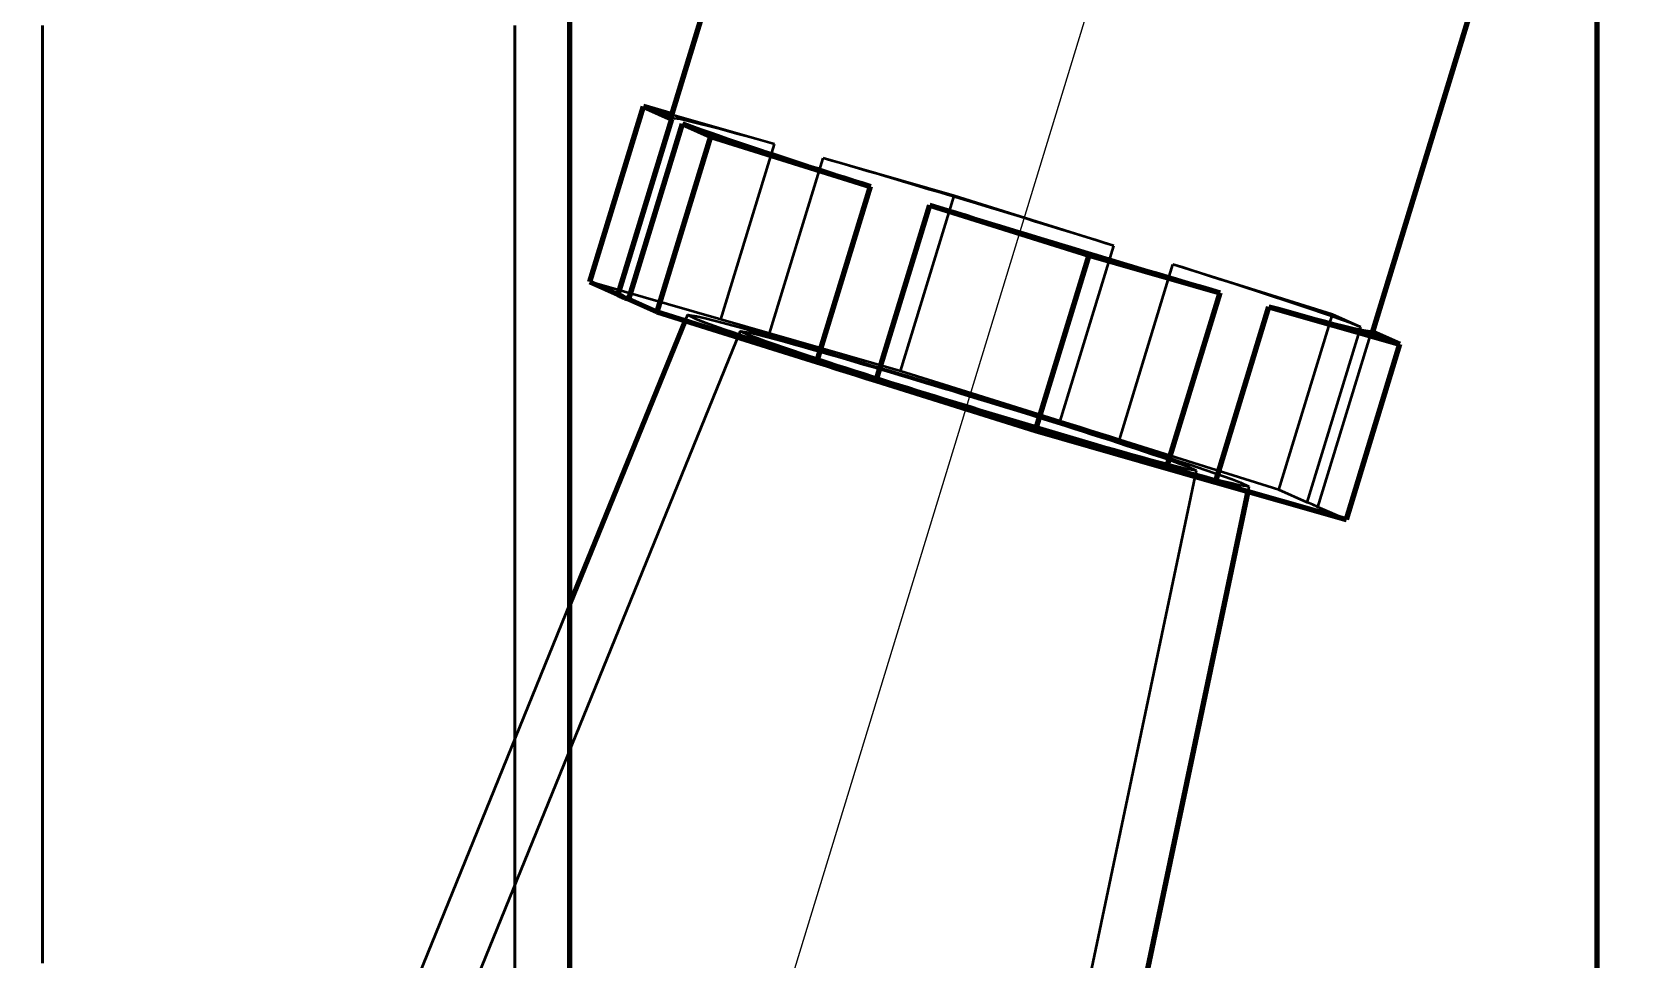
# Model space of a CAD drawing. Header units: millimetres. Extents: x 0 to 2382, y 0 to 420.
# Drawn here: x 128.47 to 137.24, y 233.08 to 238.13 of the extents above; entities that cross this region are included whole.
import ezdxf

# ---------------------------------------------------------------- set-up
doc = ezdxf.new("R2010")
doc.units = ezdxf.units.MM
doc.linetypes.add('IRAM-E-TRAZOS', pattern=[5, 4, -1])
doc.linetypes.add('IRAM-F-TRAZO-PUNTO', pattern=[20, 15, -2, 1, -2])
for name, color, linetype, lineweight in [('01-VISIBLE', 7, 'CONTINUOUS', 70), ('02-OCULTA', 4, 'IRAM-E-TRAZOS', 35), ('03-EJE', 1, 'IRAM-F-TRAZO-PUNTO', 18), ('04-COTA', 3, 'CONTINUOUS', 18)]:
    doc.layers.add(name, color=color, linetype=linetype, lineweight=lineweight)
doc.styles.add('ISO3098', font='isocpeur.ttf')
doc.dimstyles.new('FLAMA-IRAM', dxfattribs={"dimtxt": 3.5, "dimasz": 3.5, "dimexe": 2, "dimexo": 1.5, "dimgap": 1, "dimtad": 1, "dimdec": 1, "dimtxsty": 'ISO3098', "dimblk": 'IRAM_FLECHA', "dimblk1": 'IRAM_FLECHA', "dimblk2": 'IRAM_FLECHA', "dimcen": 2.5, "dimclrd": 256, "dimclre": 256, "dimclrt": 256, "dimazin": 3, "dimtfac": 1, "dimtmove": 0, "dimatfit": 3, "dimlwd": 18, "dimlwe": 18})

# ---------------------------------------------------------------- blocks, each defined once
blk = doc.blocks.new('IRAM_FLECHA')
blk.add_solid([(0, 0), (-1, 0.125), (-1, -0.125)])

msp = doc.modelspace()

# ---------------------------------------------------------------- linework, layer by layer
at = {"layer": '01-VISIBLE'}
for p, q in [((137, 231.5875), (137, 255.7992)), ((135.7753, 236.4896), (136.8219, 239.9131)), ((131.95, 237.6591), (132.2261, 238.562)), ((131.5083, 236.766), (131.8006, 237.722)), ((131.8006, 237.722), (131.9558, 237.6537)), ((131.9557, 237.6776), (131.8006, 237.722)), ((131.6635, 236.6976), (131.9558, 237.6537)), ((131.7212, 236.6722), (132.0135, 237.6283)), ((131.8764, 236.6038), (132.1687, 237.5599)), ((132.0135, 237.6283), (132.1687, 237.5599)), ((132.1687, 237.5599), (133.0381, 237.2868)), ((132.7458, 236.3307), (133.0381, 237.2868)), ((133.069, 236.2292), (133.3613, 237.1853)), ((133.3613, 237.1853), (134.2307, 236.9122)), ((133.9384, 235.9561), (134.2307, 236.9122)), ((134.2307, 236.9122), (134.9449, 236.7075)), ((131.5083, 236.766), (131.6635, 236.6976)), ((131.7212, 236.6722), (131.8764, 236.6038)), ((134.6526, 235.7514), (134.9449, 236.7075)), ((131.8764, 236.6038), (132.7458, 236.3307)), ((134.9182, 235.6753), (135.2105, 236.6314)), ((135.2105, 236.6314), (135.9247, 236.4267)), ((132.0281, 236.5562), (131.4, 235.0128)), ((135.6324, 235.4706), (135.9247, 236.4267)), ((135.9247, 236.4267), (135.776, 236.4922)), ((133.069, 236.2292), (133.9384, 235.9561)), ((133.9384, 235.9561), (134.6526, 235.7514)), ((135.095, 235.6246), (134.2475, 231.5875)), ((134.9182, 235.6753), (135.6324, 235.4706))]:
    msp.add_line(p, q, dxfattribs=at)
for points in [[(131.4, 233), (131.4, 233.1), (131.4, 233.2), (131.4, 233.3), (131.4, 233.4), (131.4, 233.5), (131.4, 233.6), (131.4, 233.7), (131.4, 233.8), (131.4, 233.9), (131.4, 234), (131.4, 234.1), (131.4, 234.2), (131.4, 234.3), (131.4, 234.4), (131.4, 234.5), (131.4, 234.6), (131.4, 234.7), (131.4, 234.8), (131.4, 234.9), (131.4, 235), (131.4, 235.1), (131.4, 235.2), (131.4, 235.3), (131.4, 235.4), (131.4, 235.5), (131.4, 235.6), (131.4, 235.7), (131.4, 235.8), (131.4, 235.9), (131.4, 236), (131.4, 236.1), (131.4, 236.2), (131.4, 236.3), (131.4, 236.4), (131.4, 236.5), (131.4, 236.6), (131.4, 236.7), (131.4, 236.8), (131.4, 236.9), (131.4, 237), (131.4, 237.1), (131.4, 237.2), (131.4, 237.3), (131.4, 237.4), (131.4, 237.5), (131.4, 237.6), (131.4, 237.7), (131.4, 237.8), (131.4, 237.9), (131.4, 238), (131.4, 238.1), (131.4, 238.2)], [(131.95, 237.6591), (131.9504, 237.6579), (131.9513, 237.6568), (131.9524, 237.656), (131.9535, 237.6552), (131.9546, 237.6544), (131.9558, 237.6537)], [(132.0135, 237.6283), (132.0616, 237.61), (132.1099, 237.5925), (132.1584, 237.5753), (132.207, 237.5584), (132.2556, 237.5417), (132.3043, 237.5252), (132.3531, 237.5088), (132.4019, 237.4925), (132.4507, 237.4763), (132.4995, 237.4602), (132.5484, 237.4442), (132.5973, 237.4282), (132.6462, 237.4123), (132.6951, 237.3965), (132.7441, 237.3807), (132.7931, 237.3649), (132.842, 237.3492), (132.891, 237.3336), (132.94, 237.3179), (132.989, 237.3024), (133.0381, 237.2868)], [(133.3613, 237.1853), (133.4092, 237.1704), (133.457, 237.1555), (133.5049, 237.1407), (133.5528, 237.1258), (133.6007, 237.111), (133.6486, 237.0963), (133.6965, 237.0815), (133.7444, 237.0668), (133.7923, 237.0521), (133.8403, 237.0374), (133.8882, 237.0228), (133.9361, 237.0082), (133.9841, 236.9936), (134.0321, 236.979), (134.08, 236.9644), (134.128, 236.9499), (134.176, 236.9354), (134.224, 236.9209), (134.272, 236.9065), (134.32, 236.8921), (134.368, 236.8777), (134.416, 236.8633), (134.4641, 236.849), (134.5121, 236.8347), (134.5602, 236.8204), (134.6082, 236.8062), (134.6563, 236.792), (134.7044, 236.7778), (134.7525, 236.7637), (134.8006, 236.7496), (134.8487, 236.7355), (134.8968, 236.7215), (134.9449, 236.7075)], [(131.6635, 236.6976), (131.6728, 236.6927), (131.6823, 236.6882), (131.692, 236.684), (131.7017, 236.68), (131.7114, 236.676), (131.7212, 236.6722)], [(135.2105, 236.6314), (135.2615, 236.617), (135.3126, 236.6027), (135.3637, 236.5885), (135.4149, 236.5745), (135.4661, 236.5605), (135.5173, 236.5468), (135.5686, 236.5333), (135.62, 236.5201), (135.6715, 236.5074), (135.7233, 236.4957), (135.7753, 236.4896)], [(132.7458, 236.3307), (132.7996, 236.3137), (132.8535, 236.2967), (132.9073, 236.2798), (132.9612, 236.2629), (133.0151, 236.246), (133.069, 236.2292)], [(134.6526, 235.7514), (134.6968, 235.7386), (134.7411, 235.7259), (134.7853, 235.7132), (134.8296, 235.7005), (134.8739, 235.6879), (134.9182, 235.6753)]]:
    msp.add_lwpolyline(points, dxfattribs=at)
at = {"layer": '02-OCULTA'}
for p, q in [((132.5148, 237.5173), (131.9557, 237.6776)), ((132.2225, 236.5613), (132.5148, 237.5173)), ((132.4881, 236.4851), (132.7804, 237.4412)), ((133.4946, 237.2365), (132.7804, 237.4412)), ((133.2023, 236.2804), (133.4946, 237.2365)), ((134.364, 236.9635), (133.4946, 237.2365)), ((134.0717, 236.0074), (134.364, 236.9635)), ((134.3949, 235.9058), (134.6872, 236.8619)), ((135.5566, 236.5889), (134.6872, 236.8619)), ((132.2225, 236.5613), (131.5083, 236.766)), ((132.0403, 236.5861), (132.0281, 236.5562)), ((135.2643, 235.6328), (135.5566, 236.5889)), ((135.7118, 236.5205), (135.5566, 236.5889)), ((132.3272, 236.4984), (124.7597, 217.9029)), ((135.4195, 235.5644), (135.7118, 236.5205)), ((135.4772, 235.539), (135.7695, 236.4951)), ((135.776, 236.4922), (135.7695, 236.4951)), ((133.2023, 236.2804), (132.4881, 236.4851)), ((134.0717, 236.0074), (133.2023, 236.2804)), ((135.2643, 235.6328), (134.3949, 235.9058)), ((134.8136, 235.7383), (130.6888, 216.0902)), ((135.1004, 235.6506), (135.095, 235.6246)), ((135.4195, 235.5644), (135.2643, 235.6328)), ((135.6324, 235.4706), (135.4772, 235.539)), ((131.4, 235.0128), (125.4, 220.269))]:
    msp.add_line(p, q, dxfattribs=at)
for points in [[(128.525, 233.053), (128.525, 233.124), (128.525, 233.195), (128.525, 233.266), (128.525, 233.337), (128.525, 233.408), (128.525, 233.479), (128.525, 233.55), (128.525, 233.621), (128.525, 233.692), (128.525, 233.763), (128.525, 233.834), (128.525, 233.905), (128.525, 233.976), (128.525, 234.047), (128.525, 234.118), (128.525, 234.189), (128.525, 234.26), (128.525, 234.331), (128.525, 234.402), (128.525, 234.473), (128.525, 234.544), (128.525, 234.615), (128.525, 234.686), (128.525, 234.757), (128.525, 234.828), (128.525, 234.899), (128.525, 234.97), (128.525, 235.041), (128.525, 235.112), (128.525, 235.183), (128.525, 235.254), (128.525, 235.325), (128.525, 235.396), (128.525, 235.467), (128.525, 235.538), (128.525, 235.609), (128.525, 235.68), (128.525, 235.751), (128.525, 235.822), (128.525, 235.893), (128.525, 235.964), (128.525, 236.035), (128.525, 236.106), (128.525, 236.177), (128.525, 236.248), (128.525, 236.319), (128.525, 236.39), (128.525, 236.461), (128.525, 236.532), (128.525, 236.603), (128.525, 236.674), (128.525, 236.745), (128.525, 236.816), (128.525, 236.887), (128.525, 236.958), (128.525, 237.029), (128.525, 237.1), (128.525, 237.171), (128.525, 237.242), (128.525, 237.313), (128.525, 237.384), (128.525, 237.455), (128.525, 237.526), (128.525, 237.597), (128.525, 237.668), (128.525, 237.739), (128.525, 237.81), (128.525, 237.881), (128.525, 237.952), (128.525, 238.023), (128.525, 238.094), (128.525, 238.165)], [(128.525, 238.165), (128.525, 238.094), (128.525, 238.023), (128.525, 237.952), (128.525, 237.881), (128.525, 237.81), (128.525, 237.739), (128.525, 237.668), (128.525, 237.597), (128.525, 237.526), (128.525, 237.455), (128.525, 237.384), (128.525, 237.313), (128.525, 237.242), (128.525, 237.171), (128.525, 237.1), (128.525, 237.029), (128.525, 236.958), (128.525, 236.887), (128.525, 236.816), (128.525, 236.745), (128.525, 236.674), (128.525, 236.603), (128.525, 236.532), (128.525, 236.461), (128.525, 236.39), (128.525, 236.319), (128.525, 236.248), (128.525, 236.177), (128.525, 236.106), (128.525, 236.035), (128.525, 235.964), (128.525, 235.893), (128.525, 235.822), (128.525, 235.751), (128.525, 235.68), (128.525, 235.609), (128.525, 235.538), (128.525, 235.467), (128.525, 235.396), (128.525, 235.325), (128.525, 235.254), (128.525, 235.183), (128.525, 235.112), (128.525, 235.041), (128.525, 234.97), (128.525, 234.899), (128.525, 234.828), (128.525, 234.757), (128.525, 234.686), (128.525, 234.615), (128.525, 234.544), (128.525, 234.473), (128.525, 234.402), (128.525, 234.331), (128.525, 234.26), (128.525, 234.189), (128.525, 234.118), (128.525, 234.047), (128.525, 233.976), (128.525, 233.905), (128.525, 233.834), (128.525, 233.763), (128.525, 233.692), (128.525, 233.621), (128.525, 233.55), (128.525, 233.479), (128.525, 233.408), (128.525, 233.337), (128.525, 233.266), (128.525, 233.195), (128.525, 233.124), (128.525, 233.053)], [(131.1, 233.053), (131.1, 233.124), (131.1, 233.195), (131.1, 233.266), (131.1, 233.337), (131.1, 233.408), (131.1, 233.479), (131.1, 233.55), (131.1, 233.621), (131.1, 233.692), (131.1, 233.763), (131.1, 233.834), (131.1, 233.905), (131.1, 233.976), (131.1, 234.047), (131.1, 234.118), (131.1, 234.189), (131.1, 234.26), (131.1, 234.331), (131.1, 234.402), (131.1, 234.473), (131.1, 234.544), (131.1, 234.615), (131.1, 234.686), (131.1, 234.757), (131.1, 234.828), (131.1, 234.899), (131.1, 234.97), (131.1, 235.041), (131.1, 235.112), (131.1, 235.183), (131.1, 235.254), (131.1, 235.325), (131.1, 235.396), (131.1, 235.467), (131.1, 235.538), (131.1, 235.609), (131.1, 235.68), (131.1, 235.751), (131.1, 235.822), (131.1, 235.893), (131.1, 235.964), (131.1, 236.035), (131.1, 236.106), (131.1, 236.177), (131.1, 236.248), (131.1, 236.319), (131.1, 236.39), (131.1, 236.461), (131.1, 236.532), (131.1, 236.603), (131.1, 236.674), (131.1, 236.745), (131.1, 236.816), (131.1, 236.887), (131.1, 236.958), (131.1, 237.029), (131.1, 237.1), (131.1, 237.171), (131.1, 237.242), (131.1, 237.313), (131.1, 237.384), (131.1, 237.455), (131.1, 237.526), (131.1, 237.597), (131.1, 237.668), (131.1, 237.739), (131.1, 237.81), (131.1, 237.881), (131.1, 237.952), (131.1, 238.023), (131.1, 238.094), (131.1, 238.165)], [(131.1, 238.165), (131.1, 238.094), (131.1, 238.023), (131.1, 237.952), (131.1, 237.881), (131.1, 237.81), (131.1, 237.739), (131.1, 237.668), (131.1, 237.597), (131.1, 237.526), (131.1, 237.455), (131.1, 237.384), (131.1, 237.313), (131.1, 237.242), (131.1, 237.171), (131.1, 237.1), (131.1, 237.029), (131.1, 236.958), (131.1, 236.887), (131.1, 236.816), (131.1, 236.745), (131.1, 236.674), (131.1, 236.603), (131.1, 236.532), (131.1, 236.461), (131.1, 236.39), (131.1, 236.319), (131.1, 236.248), (131.1, 236.177), (131.1, 236.106), (131.1, 236.035), (131.1, 235.964), (131.1, 235.893), (131.1, 235.822), (131.1, 235.751), (131.1, 235.68), (131.1, 235.609), (131.1, 235.538), (131.1, 235.467), (131.1, 235.396), (131.1, 235.325), (131.1, 235.254), (131.1, 235.183), (131.1, 235.112), (131.1, 235.041), (131.1, 234.97), (131.1, 234.899), (131.1, 234.828), (131.1, 234.757), (131.1, 234.686), (131.1, 234.615), (131.1, 234.544), (131.1, 234.473), (131.1, 234.402), (131.1, 234.331), (131.1, 234.26), (131.1, 234.189), (131.1, 234.118), (131.1, 234.047), (131.1, 233.976), (131.1, 233.905), (131.1, 233.834), (131.1, 233.763), (131.1, 233.692), (131.1, 233.621), (131.1, 233.55), (131.1, 233.479), (131.1, 233.408), (131.1, 233.337), (131.1, 233.266), (131.1, 233.195), (131.1, 233.124), (131.1, 233.053)], [(131.4, 238.2), (131.4, 238.1), (131.4, 238), (131.4, 237.9), (131.4, 237.8), (131.4, 237.7), (131.4, 237.6), (131.4, 237.5), (131.4, 237.4), (131.4, 237.3), (131.4, 237.2), (131.4, 237.1), (131.4, 237), (131.4, 236.9), (131.4, 236.8), (131.4, 236.7), (131.4, 236.6), (131.4, 236.5), (131.4, 236.4), (131.4, 236.3), (131.4, 236.2), (131.4, 236.1), (131.4, 236), (131.4, 235.9), (131.4, 235.8), (131.4, 235.7), (131.4, 235.6), (131.4, 235.5), (131.4, 235.4), (131.4, 235.3), (131.4, 235.2), (131.4, 235.1), (131.4, 235), (131.4, 234.9), (131.4, 234.8), (131.4, 234.7), (131.4, 234.6), (131.4, 234.5), (131.4, 234.4), (131.4, 234.3), (131.4, 234.2), (131.4, 234.1), (131.4, 234), (131.4, 233.9), (131.4, 233.8), (131.4, 233.7), (131.4, 233.6), (131.4, 233.5), (131.4, 233.4), (131.4, 233.3), (131.4, 233.2), (131.4, 233.1), (131.4, 233)], [(131.1, 233.024), (131.1, 233.096), (131.1, 233.168), (131.1, 233.24), (131.1, 233.312), (131.1, 233.384), (131.1, 233.456), (131.1, 233.528), (131.1, 233.6), (131.1, 233.672), (131.1, 233.744), (131.1, 233.816), (131.1, 233.888), (131.1, 233.96), (131.1, 234.032), (131.1, 234.104), (131.1, 234.176), (131.1, 234.248), (131.1, 234.32), (131.1, 234.392), (131.1, 234.464), (131.1, 234.536), (131.1, 234.608), (131.1, 234.68), (131.1, 234.752), (131.1, 234.824), (131.1, 234.896), (131.1, 234.968), (131.1, 235.04), (131.1, 235.112), (131.1, 235.184), (131.1, 235.256), (131.1, 235.328), (131.1, 235.4), (131.1, 235.472), (131.1, 235.544), (131.1, 235.616), (131.1, 235.688), (131.1, 235.76), (131.1, 235.832), (131.1, 235.904), (131.1, 235.976), (131.1, 236.048), (131.1, 236.12), (131.1, 236.192), (131.1, 236.264), (131.1, 236.336), (131.1, 236.408), (131.1, 236.48), (131.1, 236.552), (131.1, 236.624), (131.1, 236.696), (131.1, 236.768), (131.1, 236.84), (131.1, 236.912), (131.1, 236.984), (131.1, 237.056), (131.1, 237.128), (131.1, 237.2), (131.1, 237.272), (131.1, 237.344), (131.1, 237.416), (131.1, 237.488), (131.1, 237.56), (131.1, 237.632), (131.1, 237.704), (131.1, 237.776), (131.1, 237.848), (131.1, 237.92), (131.1, 237.992), (131.1, 238.064), (131.1, 238.136)], [(131.1, 238.136), (131.1, 238.064), (131.1, 237.992), (131.1, 237.92), (131.1, 237.848), (131.1, 237.776), (131.1, 237.704), (131.1, 237.632), (131.1, 237.56), (131.1, 237.488), (131.1, 237.416), (131.1, 237.344), (131.1, 237.272), (131.1, 237.2), (131.1, 237.128), (131.1, 237.056), (131.1, 236.984), (131.1, 236.912), (131.1, 236.84), (131.1, 236.768), (131.1, 236.696), (131.1, 236.624), (131.1, 236.552), (131.1, 236.48), (131.1, 236.408), (131.1, 236.336), (131.1, 236.264), (131.1, 236.192), (131.1, 236.12), (131.1, 236.048), (131.1, 235.976), (131.1, 235.904), (131.1, 235.832), (131.1, 235.76), (131.1, 235.688), (131.1, 235.616), (131.1, 235.544), (131.1, 235.472), (131.1, 235.4), (131.1, 235.328), (131.1, 235.256), (131.1, 235.184), (131.1, 235.112), (131.1, 235.04), (131.1, 234.968), (131.1, 234.896), (131.1, 234.824), (131.1, 234.752), (131.1, 234.68), (131.1, 234.608), (131.1, 234.536), (131.1, 234.464), (131.1, 234.392), (131.1, 234.32), (131.1, 234.248), (131.1, 234.176), (131.1, 234.104), (131.1, 234.032), (131.1, 233.96), (131.1, 233.888), (131.1, 233.816), (131.1, 233.744), (131.1, 233.672), (131.1, 233.6), (131.1, 233.528), (131.1, 233.456), (131.1, 233.384), (131.1, 233.312), (131.1, 233.24), (131.1, 233.168), (131.1, 233.096), (131.1, 233.024)], [(131.4, 233.024), (131.4, 233.096), (131.4, 233.168), (131.4, 233.24), (131.4, 233.312), (131.4, 233.384), (131.4, 233.456), (131.4, 233.528), (131.4, 233.6), (131.4, 233.672), (131.4, 233.744), (131.4, 233.816), (131.4, 233.888), (131.4, 233.96), (131.4, 234.032), (131.4, 234.104), (131.4, 234.176), (131.4, 234.248), (131.4, 234.32), (131.4, 234.392), (131.4, 234.464), (131.4, 234.536), (131.4, 234.608), (131.4, 234.68), (131.4, 234.752), (131.4, 234.824), (131.4, 234.896), (131.4, 234.968), (131.4, 235.04), (131.4, 235.112), (131.4, 235.184), (131.4, 235.256), (131.4, 235.328), (131.4, 235.4), (131.4, 235.472), (131.4, 235.544), (131.4, 235.616), (131.4, 235.688), (131.4, 235.76), (131.4, 235.832), (131.4, 235.904), (131.4, 235.976), (131.4, 236.048), (131.4, 236.12), (131.4, 236.192), (131.4, 236.264), (131.4, 236.336), (131.4, 236.408), (131.4, 236.48), (131.4, 236.552), (131.4, 236.624), (131.4, 236.696), (131.4, 236.768), (131.4, 236.84), (131.4, 236.912), (131.4, 236.984), (131.4, 237.056), (131.4, 237.128), (131.4, 237.2), (131.4, 237.272), (131.4, 237.344), (131.4, 237.416), (131.4, 237.488), (131.4, 237.56), (131.4, 237.632), (131.4, 237.704), (131.4, 237.776), (131.4, 237.848), (131.4, 237.92), (131.4, 237.992), (131.4, 238.064), (131.4, 238.136)], [(131.4, 238.136), (131.4, 238.064), (131.4, 237.992), (131.4, 237.92), (131.4, 237.848), (131.4, 237.776), (131.4, 237.704), (131.4, 237.632), (131.4, 237.56), (131.4, 237.488), (131.4, 237.416), (131.4, 237.344), (131.4, 237.272), (131.4, 237.2), (131.4, 237.128), (131.4, 237.056), (131.4, 236.984), (131.4, 236.912), (131.4, 236.84), (131.4, 236.768), (131.4, 236.696), (131.4, 236.624), (131.4, 236.552), (131.4, 236.48), (131.4, 236.408), (131.4, 236.336), (131.4, 236.264), (131.4, 236.192), (131.4, 236.12), (131.4, 236.048), (131.4, 235.976), (131.4, 235.904), (131.4, 235.832), (131.4, 235.76), (131.4, 235.688), (131.4, 235.616), (131.4, 235.544), (131.4, 235.472), (131.4, 235.4), (131.4, 235.328), (131.4, 235.256), (131.4, 235.184), (131.4, 235.112), (131.4, 235.04), (131.4, 234.968), (131.4, 234.896), (131.4, 234.824), (131.4, 234.752), (131.4, 234.68), (131.4, 234.608), (131.4, 234.536), (131.4, 234.464), (131.4, 234.392), (131.4, 234.32), (131.4, 234.248), (131.4, 234.176), (131.4, 234.104), (131.4, 234.032), (131.4, 233.96), (131.4, 233.888), (131.4, 233.816), (131.4, 233.744), (131.4, 233.672), (131.4, 233.6), (131.4, 233.528), (131.4, 233.456), (131.4, 233.384), (131.4, 233.312), (131.4, 233.24), (131.4, 233.168), (131.4, 233.096), (131.4, 233.024)], [(132.5148, 237.5173), (132.4638, 237.5317), (132.4127, 237.546), (132.3616, 237.5602), (132.3104, 237.5743), (132.2592, 237.5883), (132.208, 237.602), (132.1567, 237.6155), (132.1053, 237.6287), (132.0538, 237.6414), (132.002, 237.6531), (131.95, 237.6591)], [(134.364, 236.9635), (134.3161, 236.9784), (134.2683, 236.9933), (134.2204, 237.0081), (134.1725, 237.0229), (134.1246, 237.0377), (134.0767, 237.0525), (134.0288, 237.0673), (133.9809, 237.082), (133.933, 237.0967), (133.885, 237.1114), (133.8371, 237.126), (133.7892, 237.1406), (133.7412, 237.1552), (133.6932, 237.1698), (133.6453, 237.1843), (133.5973, 237.1989), (133.5493, 237.2134), (133.5013, 237.2278), (133.4533, 237.2423), (133.4053, 237.2567), (133.3573, 237.2711), (133.3093, 237.2854), (133.2612, 237.2998), (133.2132, 237.3141), (133.1652, 237.3283), (133.1171, 237.3426), (133.069, 237.3568), (133.0209, 237.3709), (132.9729, 237.3851), (132.9247, 237.3992), (132.8766, 237.4132), (132.8285, 237.4273), (132.7804, 237.4412)], [(135.3357, 236.6522), (135.2859, 236.6687), (135.2361, 236.6852), (135.1863, 236.7015), (135.1365, 236.7178), (135.0866, 236.734), (135.0368, 236.7502), (134.9869, 236.7663), (134.937, 236.7823), (134.8871, 236.7983), (134.8371, 236.8143), (134.7872, 236.8302), (134.7372, 236.8461), (134.6872, 236.8619)], [(132.3919, 236.456), (132.341, 236.4731), (132.2901, 236.4903), (132.2393, 236.5077), (132.1886, 236.5255), (132.1381, 236.5436), (132.0878, 236.5626), (132.0403, 236.5861)], [(132.0403, 236.5861), (132.0894, 236.5797), (132.1381, 236.5683), (132.1866, 236.5561), (132.235, 236.5435), (132.2834, 236.5305), (132.3317, 236.5174), (132.3799, 236.5041), (132.4281, 236.4907), (132.4763, 236.4771), (132.5245, 236.4635), (132.5726, 236.4498), (132.6207, 236.436), (132.6688, 236.4221), (132.7169, 236.4082), (132.7649, 236.3942), (132.813, 236.3802), (132.861, 236.3661), (132.909, 236.352), (132.957, 236.3378), (133.005, 236.3236), (133.053, 236.3094), (133.1009, 236.2951), (133.1489, 236.2808), (133.1968, 236.2664), (133.2448, 236.252), (133.2927, 236.2376), (133.3406, 236.2231), (133.3885, 236.2087), (133.4364, 236.1941), (133.4843, 236.1796), (133.5322, 236.165), (133.58, 236.1504), (133.6279, 236.1357), (133.6757, 236.1211), (133.7236, 236.1063), (133.7714, 236.0916), (133.8192, 236.0768), (133.867, 236.062), (133.9148, 236.0472), (133.9626, 236.0323), (134.0104, 236.0174), (134.0581, 236.0024), (134.1059, 235.9875), (134.1536, 235.9724), (134.2014, 235.9574), (134.2491, 235.9423), (134.2968, 235.9272), (134.3445, 235.912), (134.3921, 235.8967), (134.4398, 235.8814), (134.4874, 235.8661), (134.5351, 235.8507), (134.5827, 235.8352), (134.6302, 235.8197), (134.6778, 235.8041), (134.7253, 235.7883), (134.7728, 235.7725), (134.8202, 235.7566), (134.8676, 235.7405), (134.9149, 235.7241), (134.9621, 235.7075), (135.0092, 235.6905), (135.056, 235.6727), (135.1004, 235.6506)], [(135.7118, 236.5205), (135.6586, 236.5407), (135.605, 236.56), (135.5513, 236.5789), (135.4975, 236.5975), (135.4436, 236.6159), (135.3897, 236.6341), (135.3357, 236.6522)], [(132.4881, 236.4851), (132.4438, 236.4979), (132.3996, 236.5107), (132.3554, 236.5234), (132.3111, 236.5361), (132.2668, 236.5487), (132.2225, 236.5613)], [(132.6129, 236.3927), (132.5646, 236.4089), (132.5164, 236.4253), (132.4683, 236.4419), (132.4203, 236.4589), (132.3726, 236.4767), (132.3272, 236.4984)], [(132.3272, 236.4984), (132.3762, 236.4911), (132.4249, 236.4794), (132.4733, 236.4669), (132.5217, 236.454), (132.57, 236.4409), (132.6182, 236.4276), (132.6664, 236.4141), (132.7146, 236.4005), (132.7627, 236.3867), (132.8108, 236.3729), (132.8589, 236.3591), (132.9069, 236.3451), (132.955, 236.3311), (133.003, 236.317), (133.051, 236.3029), (133.099, 236.2887), (133.147, 236.2744), (133.1949, 236.2602), (133.2429, 236.2458), (133.2908, 236.2315), (133.3388, 236.217), (133.3867, 236.2026), (133.4346, 236.1881), (133.4825, 236.1736), (133.5303, 236.159), (133.5782, 236.1444), (133.6261, 236.1297), (133.6739, 236.115), (133.7217, 236.1003), (133.7696, 236.0855), (133.8174, 236.0707), (133.8652, 236.0559), (133.9129, 236.041), (133.9607, 236.026), (134.0085, 236.0111), (134.0562, 235.996), (134.1039, 235.981), (134.1516, 235.9658), (134.1993, 235.9506), (134.247, 235.9354), (134.2946, 235.9201), (134.3423, 235.9047), (134.3899, 235.8893), (134.4375, 235.8737), (134.485, 235.8581), (134.5325, 235.8423), (134.5799, 235.8264), (134.6273, 235.8103), (134.6746, 235.7939), (134.7218, 235.7772), (134.7687, 235.7597), (134.8136, 235.7383)], [(135.7753, 236.4896), (135.7749, 236.4909), (135.774, 236.4919), (135.7729, 236.4928), (135.7718, 236.4936), (135.7707, 236.4944), (135.7695, 236.4951)], [(135.1004, 235.6506), (135.051, 235.657), (135.0019, 235.6685), (134.9529, 235.6808), (134.9041, 235.6936), (134.8553, 235.7066), (134.8066, 235.7199), (134.7579, 235.7333), (134.7093, 235.7469), (134.6607, 235.7605), (134.6121, 235.7743), (134.5635, 235.7881), (134.515, 235.8021), (134.4665, 235.816), (134.418, 235.8301), (134.3695, 235.8442), (134.321, 235.8584), (134.2726, 235.8726), (134.2241, 235.8868), (134.1757, 235.9011), (134.1273, 235.9154), (134.0789, 235.9298), (134.0305, 235.9442), (133.9821, 235.9587), (133.9338, 235.9732), (133.8854, 235.9877), (133.8371, 236.0023), (133.7887, 236.0169), (133.7404, 236.0315), (133.6921, 236.0461), (133.6438, 236.0608), (133.5955, 236.0756), (133.5472, 236.0903), (133.4989, 236.1051), (133.4507, 236.1199), (133.4024, 236.1348), (133.3542, 236.1497), (133.3059, 236.1646), (133.2577, 236.1795), (133.2095, 236.1945), (133.1613, 236.2095), (133.1131, 236.2246), (133.0649, 236.2397), (133.0167, 236.2548), (132.9686, 236.27), (132.9204, 236.2852), (132.8723, 236.3004), (132.8242, 236.3157), (132.776, 236.3311), (132.728, 236.3465), (132.6799, 236.3619), (132.6318, 236.3774), (132.5838, 236.393), (132.5358, 236.4086), (132.4878, 236.4243), (132.4399, 236.4401), (132.3919, 236.456)], [(134.8136, 235.7383), (134.7636, 235.7457), (134.714, 235.7576), (134.6646, 235.7704), (134.6152, 235.7836), (134.566, 235.797), (134.5168, 235.8106), (134.4676, 235.8244), (134.4185, 235.8383), (134.3694, 235.8523), (134.3203, 235.8664), (134.2713, 235.8806), (134.2223, 235.8948), (134.1733, 235.9091), (134.1243, 235.9235), (134.0753, 235.938), (134.0264, 235.9524), (133.9774, 235.967), (133.9285, 235.9816), (133.8796, 235.9962), (133.8307, 236.0109), (133.7818, 236.0256), (133.733, 236.0404), (133.6841, 236.0552), (133.6353, 236.07), (133.5864, 236.0849), (133.5376, 236.0998), (133.4888, 236.1148), (133.44, 236.1298), (133.3912, 236.1449), (133.3424, 236.1599), (133.2937, 236.1751), (133.2449, 236.1902), (133.1962, 236.2055), (133.1475, 236.2207), (133.0988, 236.236), (133.0501, 236.2514), (133.0014, 236.2668), (132.9528, 236.2823), (132.9041, 236.2978), (132.8555, 236.3134), (132.8069, 236.3291), (132.7584, 236.3449), (132.7098, 236.3607), (132.6613, 236.3766), (132.6129, 236.3927)], [(134.3949, 235.9058), (134.3411, 235.9229), (134.2872, 235.9398), (134.2334, 235.9568), (134.1795, 235.9737), (134.1256, 235.9905), (134.0717, 236.0074)], [(135.4772, 235.539), (135.4679, 235.5439), (135.4584, 235.5483), (135.4487, 235.5525), (135.439, 235.5566), (135.4293, 235.5605), (135.4195, 235.5644)]]:
    msp.add_lwpolyline(points, dxfattribs=at)
at = {"layer": '03-EJE'}
msp.add_line((135.8503, 243.5758), (127.4319, 216.0403), dxfattribs=at)

# ---------------------------------------------------------------- dimensions: what is measured, and where the dimension line sits
at = {"layer": '04-COTA'}
msp.add_linear_dim(base=(113, 210), p1=(137, 210), p2=(153.5, 331.7382), angle=90, dimstyle='FLAMA-IRAM', override={"dimlfac": 10}, dxfattribs=at).render()

doc.saveas('drawing.dxf')
